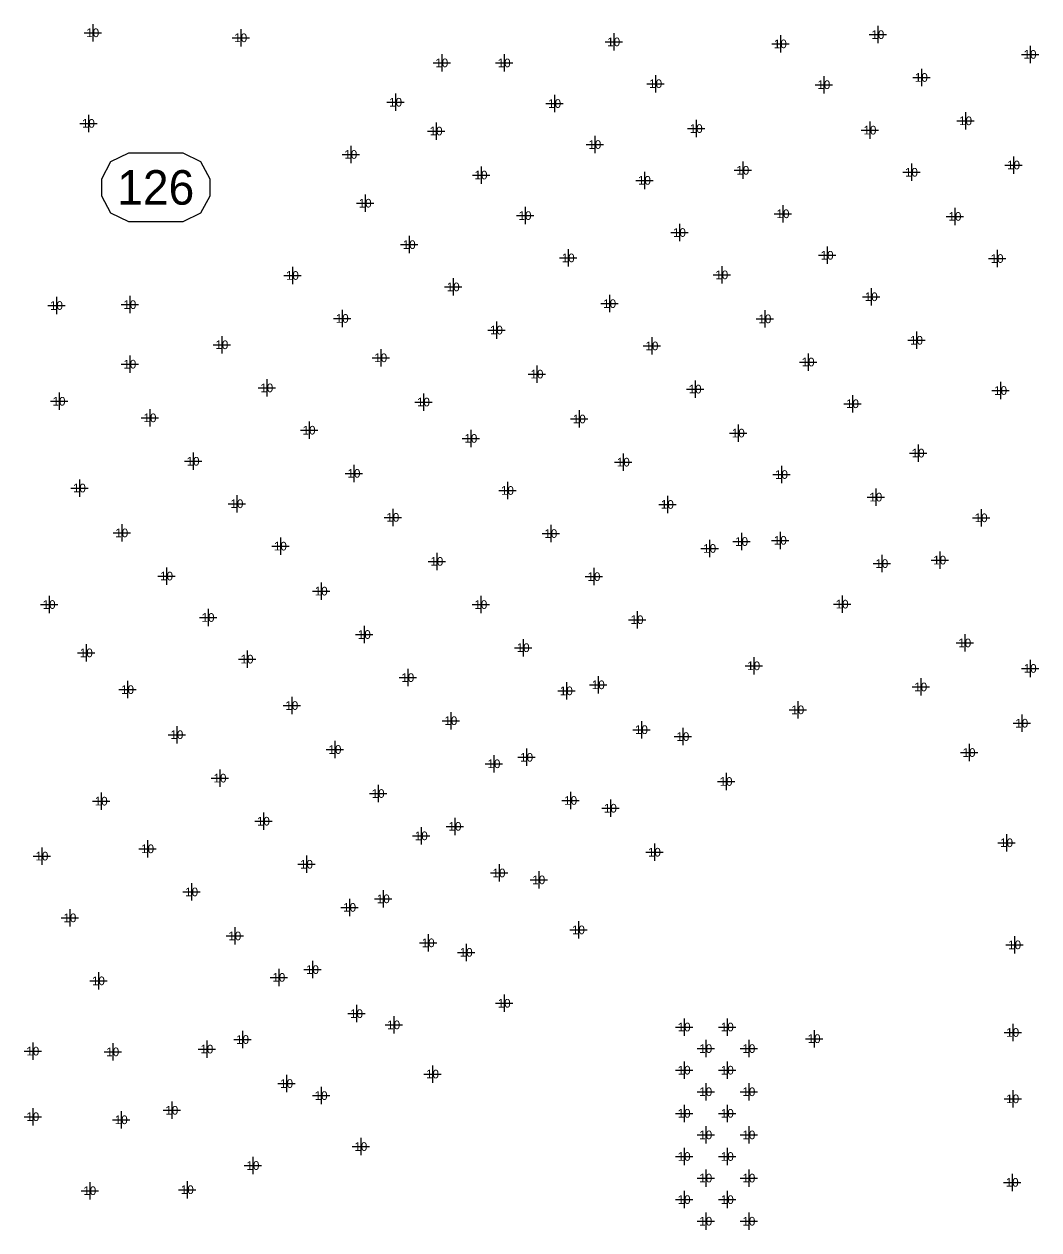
# Model space of a CAD drawing. Extents: x -13164 to 30582, y -10288 to 18382.
# Drawn here: x 5661 to 6836, y 6215 to 7612 of the extents above; entities that cross this region are included whole.
import ezdxf
from ezdxf.enums import TextEntityAlignment as Align

# ---------------------------------------------------------------- set-up
doc = ezdxf.new("R2010")
doc.units = 0
doc.layers.add('MA_NCLEGEND-1-18', color=7, linetype='CONTINUOUS')

# ---------------------------------------------------------------- blocks, each defined once
blk = doc.blocks.new('FIGURE_CROSS')
for points in [[(-0.5, 0), (0.5, 0)], [(0, 0.5), (0, -0.5)]]:
    blk.add_lwpolyline(points)
blk = doc.blocks.new('FIGURE_OBLONG')
blk.add_lwpolyline([(-0.5, -0.125), (-0.5, 0.125), (-0.416, 0.375), (-0.25, 0.5), (0.25, 0.5), (0.416, 0.375), (0.5, 0.125), (0.5, -0.125), (0.416, -0.375), (0.25, -0.5), (-0.25, -0.5), (-0.416, -0.375)], close=True)

msp = doc.modelspace()

# ---------------------------------------------------------------- block references
at = {"layer": 'MA_NCLEGEND-1-18'}
for name, p, xscale, yscale in [('FIGURE_CROSS', (5740, 7602), 20.079, 20.079), ('FIGURE_CROSS', (5911.4231, 7596.1848), 20.079, 20.079), ('FIGURE_CROSS', (6343.3891, 7591.4456), 20.079, 20.079), ('FIGURE_CROSS', (6649.3905, 7599.8396), 20.079, 20.079), ('FIGURE_CROSS', (6536.4523, 7589.1563), 20.079, 20.079), ('FIGURE_CROSS', (6825.6655, 7576.9467), 20.079, 20.079), ('FIGURE_CROSS', (6144.2575, 7567.0879), 20.079, 20.079), ('FIGURE_CROSS', (6216.543, 7567.0164), 20.079, 20.079), ('FIGURE_CROSS', (6699.7548, 7550.2384), 20.079, 20.079), ('FIGURE_CROSS', (6392, 7543), 20.079, 20.079), ('FIGURE_CROSS', (6586.8166, 7541.8444), 20.079, 20.079), ('FIGURE_CROSS', (6090.8129, 7521.5067), 20.079, 20.079), ('FIGURE_CROSS', (6275, 7520), 20.079, 20.079), ('FIGURE_CROSS', (5735, 7497), 20.079, 20.079), ('FIGURE_CROSS', (6751, 7500), 20.079, 20.079), ('FIGURE_CROSS', (6137.731, 7488.152), 20.079, 20.079), ('FIGURE_CROSS', (6439, 7491), 20.079, 20.079), ('FIGURE_CROSS', (6640.2333, 7489.1908), 20.079, 20.079), ('FIGURE_CROSS', (6321.571, 7472.512), 20.079, 20.079), ('FIGURE_OBLONG', (5812.988, 7422.831), 125, 80), ('FIGURE_CROSS', (6038.8798, 7461.0367), 20.079, 20.079), ('FIGURE_CROSS', (6189.731, 7437.152), 20.079, 20.079), ('FIGURE_CROSS', (6492.9559, 7442.6419), 20.079, 20.079), ('FIGURE_CROSS', (6688.3083, 7440.3527), 20.079, 20.079), ('FIGURE_CROSS', (6806.5882, 7448.7467), 20.079, 20.079), ('FIGURE_CROSS', (6379, 7431), 20.079, 20.079), ('FIGURE_CROSS', (6055.571, 7404.512), 20.079, 20.079), ('FIGURE_CROSS', (6240.731, 7390.152), 20.079, 20.079), ('FIGURE_CROSS', (6539.5047, 7392.2776), 20.079, 20.079), ('FIGURE_CROSS', (6738.6726, 7389.2253), 20.079, 20.079), ('FIGURE_CROSS', (6419.571, 7370.512), 20.079, 20.079), ('FIGURE_CROSS', (6106.571, 7356.512), 20.079, 20.079), ('FIGURE_CROSS', (6290.731, 7341.152), 20.079, 20.079), ('FIGURE_CROSS', (6590.6321, 7344.2026), 20.079, 20.079), ('FIGURE_CROSS', (6787.5108, 7340.3871), 20.079, 20.079), ('FIGURE_CROSS', (5971.281, 7320.822), 20.079, 20.079), ('FIGURE_CROSS', (6468.571, 7321.512), 20.079, 20.079), ('FIGURE_CROSS', (6157.571, 7307.512), 20.079, 20.079), ('FIGURE_CROSS', (5698, 7286), 20.079, 20.079), ('FIGURE_CROSS', (5783, 7287), 20.079, 20.079), ('FIGURE_CROSS', (6338.731, 7288.152), 20.079, 20.079), ('FIGURE_CROSS', (6641.7595, 7296.1276), 20.079, 20.079), ('FIGURE_CROSS', (6029, 7271), 20.079, 20.079), ('FIGURE_CROSS', (6518.571, 7270.512), 20.079, 20.079), ('FIGURE_CROSS', (6207.571, 7257.512), 20.079, 20.079), ('FIGURE_CROSS', (6694.1494, 7245.6917), 20.079, 20.079), ('FIGURE_CROSS', (5889.571, 7240.512), 20.079, 20.079), ('FIGURE_CROSS', (6387.731, 7239.152), 20.079, 20.079), ('FIGURE_CROSS', (5783, 7218), 20.079, 20.079), ('FIGURE_CROSS', (6073.5465, 7225.4082), 20.079, 20.079), ('FIGURE_CROSS', (6568.571, 7220.512), 20.079, 20.079), ('FIGURE_CROSS', (6254.571, 7206.512), 20.079, 20.079), ('FIGURE_CROSS', (5941.571, 7190.512), 20.079, 20.079), ('FIGURE_CROSS', (6437.731, 7189.152), 20.079, 20.079), ('FIGURE_CROSS', (6791.571, 7187.512), 20.079, 20.079), ('FIGURE_CROSS', (5701, 7175), 20.079, 20.079), ('FIGURE_CROSS', (6123.081, 7174.132), 20.079, 20.079), ('FIGURE_CROSS', (6620.0482, 7172.1562), 20.079, 20.079), ('FIGURE_CROSS', (5806.321, 7155.862), 20.079, 20.079), ('FIGURE_CROSS', (6303.571, 7154.512), 20.079, 20.079), ('FIGURE_CROSS', (5990.571, 7141.512), 20.079, 20.079), ('FIGURE_CROSS', (6178, 7132), 20.079, 20.079), ('FIGURE_CROSS', (6487.731, 7138.152), 20.079, 20.079), ('FIGURE_CROSS', (5856.251, 7105.522), 20.079, 20.079), ('FIGURE_CROSS', (6354.571, 7104.512), 20.079, 20.079), ('FIGURE_CROSS', (6696, 7115), 20.079, 20.079), ('FIGURE_CROSS', (6042.571, 7091.512), 20.079, 20.079), ('FIGURE_CROSS', (6537.731, 7090.152), 20.079, 20.079), ('FIGURE_CROSS', (5724.571, 7074.512), 20.079, 20.079), ('FIGURE_CROSS', (6220.321, 7071.702), 20.079, 20.079), ('FIGURE_CROSS', (6647, 7064), 20.079, 20.079), ('FIGURE_CROSS', (5907.031, 7056.342), 20.079, 20.079), ('FIGURE_CROSS', (6405.571, 7055.512), 20.079, 20.079), ('FIGURE_CROSS', (6087.571, 7040.512), 20.079, 20.079), ('FIGURE_CROSS', (6769, 7040), 20.079, 20.079), ('FIGURE_CROSS', (5773.571, 7022.512), 20.079, 20.079), ('FIGURE_CROSS', (6270.631, 7021.782), 20.079, 20.079), ('FIGURE_CROSS', (5957.341, 7007.202), 20.079, 20.079), ('FIGURE_CROSS', (6454.571, 7004.512), 20.079, 20.079), ('FIGURE_CROSS', (6491.571, 7012.512), 20.079, 20.079), ('FIGURE_CROSS', (6536.3903, 7013.8646), 20.079, 20.079), ('FIGURE_CROSS', (6138.571, 6989.512), 20.079, 20.079), ('FIGURE_CROSS', (6721, 6991), 20.079, 20.079), ('FIGURE_CROSS', (6654, 6987), 20.079, 20.079), ('FIGURE_CROSS', (5825.571, 6972.512), 20.079, 20.079), ('FIGURE_CROSS', (6320.551, 6971.862), 20.079, 20.079), ('FIGURE_CROSS', (6004.661, 6955.082), 20.079, 20.079), ('FIGURE_CROSS', (5689.541, 6939.492), 20.079, 20.079), ('FIGURE_CROSS', (6189.571, 6939.512), 20.079, 20.079), ('FIGURE_CROSS', (6608, 6940), 20.079, 20.079), ('FIGURE_CROSS', (5873.571, 6924.512), 20.079, 20.079), ('FIGURE_CROSS', (6370.471, 6921.942), 20.079, 20.079), ('FIGURE_CROSS', (6054.581, 6904.772), 20.079, 20.079), ('FIGURE_CROSS', (6750, 6895), 20.079, 20.079), ('FIGURE_CROSS', (5732.571, 6883.512), 20.079, 20.079), ('FIGURE_CROSS', (6238.571, 6889.512), 20.079, 20.079), ('FIGURE_CROSS', (5918.7364, 6876.2498), 20.079, 20.079), ('FIGURE_CROSS', (6505.571, 6868.512), 20.079, 20.079), ('FIGURE_CROSS', (6825.8395, 6865.5222), 20.079, 20.079), ('FIGURE_CROSS', (6104.891, 6854.852), 20.079, 20.079), ('FIGURE_CROSS', (5780.3583, 6840.934), 20.079, 20.079), ('FIGURE_CROSS', (6288.571, 6839.512), 20.079, 20.079), ('FIGURE_CROSS', (6325.571, 6846.512), 20.079, 20.079), ('FIGURE_CROSS', (6699, 6844), 20.079, 20.079), ('FIGURE_CROSS', (5970.571, 6822.512), 20.079, 20.079), ('FIGURE_CROSS', (6556.571, 6817.512), 20.079, 20.079), ('FIGURE_CROSS', (6154.811, 6804.932), 20.079, 20.079), ('FIGURE_CROSS', (6375.571, 6794.512), 20.079, 20.079), ('FIGURE_CROSS', (6816, 6802), 20.079, 20.079), ('FIGURE_CROSS', (5837.481, 6788.702), 20.079, 20.079), ('FIGURE_CROSS', (6423.571, 6786.512), 20.079, 20.079), ('FIGURE_CROSS', (6020.571, 6771.512), 20.079, 20.079), ('FIGURE_CROSS', (6755, 6768), 20.079, 20.079), ('FIGURE_CROSS', (6204.731, 6755.012), 20.079, 20.079), ('FIGURE_CROSS', (6242.571, 6762.512), 20.079, 20.079), ('FIGURE_CROSS', (5887.401, 6738.392), 20.079, 20.079), ('FIGURE_CROSS', (6473.571, 6734.512), 20.079, 20.079), ('FIGURE_CROSS', (5749.8431, 6711.7165), 20.079, 20.079), ('FIGURE_CROSS', (6070.571, 6720.512), 20.079, 20.079), ('FIGURE_CROSS', (6293.571, 6712.512), 20.079, 20.079), ('FIGURE_CROSS', (6339.571, 6703.512), 20.079, 20.079), ('FIGURE_CROSS', (5937.711, 6688.472), 20.079, 20.079), ('FIGURE_CROSS', (6159.571, 6682.512), 20.079, 20.079), ('FIGURE_CROSS', (6120.571, 6671.512), 20.079, 20.079), ('FIGURE_CROSS', (5803.571, 6656.512), 20.079, 20.079), ('FIGURE_CROSS', (6798.4901, 6663.5071), 20.079, 20.079), ('FIGURE_CROSS', (5681.1657, 6648.0266), 20.079, 20.079), ('FIGURE_CROSS', (6390.571, 6652.512), 20.079, 20.079), ('FIGURE_CROSS', (5987.631, 6638.552), 20.079, 20.079), ('FIGURE_CROSS', (6210.571, 6628.512), 20.079, 20.079), ('FIGURE_CROSS', (6256.571, 6620.512), 20.079, 20.079), ('FIGURE_CROSS', (5854.571, 6606.512), 20.079, 20.079), ('FIGURE_CROSS', (6076.571, 6598.512), 20.079, 20.079), ('FIGURE_CROSS', (6037.551, 6588.632), 20.079, 20.079), ('FIGURE_CROSS', (5713.571, 6576.512), 20.079, 20.079), ('FIGURE_CROSS', (6302.571, 6562.512), 20.079, 20.079), ('FIGURE_CROSS', (5904.571, 6555.512), 20.079, 20.079), ('FIGURE_CROSS', (6128.571, 6547.512), 20.079, 20.079), ('FIGURE_CROSS', (6807.8057, 6545.2062), 20.079, 20.079), ('FIGURE_CROSS', (6172.571, 6536.512), 20.079, 20.079), ('FIGURE_CROSS', (5994.571, 6516.512), 20.079, 20.079), ('FIGURE_CROSS', (5746.571, 6503.512), 20.079, 20.079), ('FIGURE_CROSS', (5955.571, 6507.512), 20.079, 20.079), ('FIGURE_CROSS', (6216.571, 6477.512), 20.079, 20.079), ('FIGURE_CROSS', (6045.571, 6465.512), 20.079, 20.079), ('FIGURE_CROSS', (6088.571, 6452.512), 20.079, 20.079), ('FIGURE_CROSS', (6425, 6450), 20.079, 20.079), ('FIGURE_CROSS', (6475, 6450), 20.079, 20.079), ('FIGURE_CROSS', (5913.571, 6435.512), 20.079, 20.079), ('FIGURE_CROSS', (6575.571, 6436.512), 20.079, 20.079), ('FIGURE_CROSS', (6805.5518, 6443.6764), 20.079, 20.079), ('FIGURE_CROSS', (5670.581, 6422.092), 20.079, 20.079), ('FIGURE_CROSS', (5763.151, 6421.232), 20.079, 20.079), ('FIGURE_CROSS', (5872.191, 6424.442), 20.079, 20.079), ('FIGURE_CROSS', (6450, 6425), 20.079, 20.079), ('FIGURE_CROSS', (6500, 6425), 20.079, 20.079), ('FIGURE_CROSS', (6133.571, 6395.512), 20.079, 20.079), ('FIGURE_CROSS', (6425, 6400), 20.079, 20.079), ('FIGURE_CROSS', (6475, 6400), 20.079, 20.079), ('FIGURE_CROSS', (5964.571, 6384.512), 20.079, 20.079), ('FIGURE_CROSS', (6450, 6375), 20.079, 20.079), ('FIGURE_CROSS', (6500, 6375), 20.079, 20.079), ('FIGURE_CROSS', (6004.571, 6370.512), 20.079, 20.079), ('FIGURE_CROSS', (6805.5518, 6366.8048), 20.079, 20.079), ('FIGURE_CROSS', (5831.571, 6353.512), 20.079, 20.079), ('FIGURE_CROSS', (6425, 6350), 20.079, 20.079), ('FIGURE_CROSS', (6475, 6350), 20.079, 20.079), ('FIGURE_CROSS', (5670.581, 6346.092), 20.079, 20.079), ('FIGURE_CROSS', (5773.051, 6342.522), 20.079, 20.079), ('FIGURE_CROSS', (6450, 6325), 20.079, 20.079), ('FIGURE_CROSS', (6500, 6325), 20.079, 20.079), ('FIGURE_CROSS', (6050.571, 6311.512), 20.079, 20.079), ('FIGURE_CROSS', (6425, 6300), 20.079, 20.079), ('FIGURE_CROSS', (6475, 6300), 20.079, 20.079), ('FIGURE_CROSS', (5925.571, 6289.512), 20.079, 20.079), ('FIGURE_CROSS', (6450, 6275), 20.079, 20.079), ('FIGURE_CROSS', (6500, 6275), 20.079, 20.079), ('FIGURE_CROSS', (6805, 6270), 20.079, 20.079), ('FIGURE_CROSS', (5736.581, 6260.332), 20.079, 20.079), ('FIGURE_CROSS', (5849.571, 6261.512), 20.079, 20.079), ('FIGURE_CROSS', (6425, 6250), 20.079, 20.079), ('FIGURE_CROSS', (6475, 6250), 20.079, 20.079), ('FIGURE_CROSS', (6450, 6225), 20.079, 20.079), ('FIGURE_CROSS', (6500, 6225), 20.079, 20.079)]:
    msp.add_blockref(name, p, dxfattribs=dict(at, xscale=xscale, yscale=yscale))

# ---------------------------------------------------------------- texts
for s, height, p in [('10', 10.0395, (5740, 7602)), ('10', 10.0395, (5911.4231, 7596.1848)), ('10', 10.0395, (6649.3905, 7599.8396)), ('10', 10.0395, (6343.3891, 7591.4456)), ('10', 10.0395, (6536.4523, 7589.1563)), ('10', 10.0395, (6144.2575, 7567.0879)), ('10', 10.0395, (6216.543, 7567.0164)), ('10', 10.0395, (6825.6655, 7576.9467)), ('10', 10.0395, (6392, 7543)), ('10', 10.0395, (6586.8166, 7541.8444)), ('10', 10.0395, (6699.7548, 7550.2384)), ('10', 10.0395, (6090.8129, 7521.5067)), ('10', 10.0395, (6275, 7520)), ('10', 10.0395, (6751, 7500)), ('10', 10.0395, (5735, 7497)), ('10', 10.0395, (6137.731, 7488.152)), ('10', 10.0395, (6439, 7491)), ('10', 10.0395, (6640.2333, 7489.1908)), ('10', 10.0395, (6321.571, 7472.512)), ('10', 10.0395, (6038.8798, 7461.0367)), ('10', 10.0395, (6492.9559, 7442.6419)), ('10', 10.0395, (6806.5882, 7448.7467)), ('126', 40, (5812.988, 7422.831)), ('10', 10.0395, (6189.731, 7437.152)), ('10', 10.0395, (6379, 7431)), ('10', 10.0395, (6688.3083, 7440.3527)), ('10', 10.0395, (6055.571, 7404.512)), ('10', 10.0395, (6240.731, 7390.152)), ('10', 10.0395, (6539.5047, 7392.2776)), ('10', 10.0395, (6738.6726, 7389.2253)), ('10', 10.0395, (6419.571, 7370.512)), ('10', 10.0395, (6106.571, 7356.512)), ('10', 10.0395, (6590.6321, 7344.2026)), ('10', 10.0395, (6290.731, 7341.152)), ('10', 10.0395, (6787.5108, 7340.3871)), ('10', 10.0395, (5971.281, 7320.822)), ('10', 10.0395, (6468.571, 7321.512)), ('10', 10.0395, (6157.571, 7307.512)), ('10', 10.0395, (6338.731, 7288.152)), ('10', 10.0395, (6641.7595, 7296.1276)), ('10', 10.0395, (5698, 7286)), ('10', 10.0395, (5783, 7287)), ('10', 10.0395, (6029, 7271)), ('10', 10.0395, (6518.571, 7270.512)), ('10', 10.0395, (6207.571, 7257.512)), ('10', 10.0395, (6694.1494, 7245.6917)), ('10', 10.0395, (5889.571, 7240.512)), ('10', 10.0395, (6387.731, 7239.152)), ('10', 10.0395, (5783, 7218)), ('10', 10.0395, (6073.5465, 7225.4082)), ('10', 10.0395, (6568.571, 7220.512)), ('10', 10.0395, (6254.571, 7206.512)), ('10', 10.0395, (5941.571, 7190.512)), ('10', 10.0395, (6437.731, 7189.152)), ('10', 10.0395, (6791.571, 7187.512)), ('10', 10.0395, (5701, 7175)), ('10', 10.0395, (6123.081, 7174.132)), ('10', 10.0395, (6620.0482, 7172.1562)), ('10', 10.0395, (5806.321, 7155.862)), ('10', 10.0395, (6303.571, 7154.512)), ('10', 10.0395, (5990.571, 7141.512)), ('10', 10.0395, (6487.731, 7138.152)), ('10', 10.0395, (6178, 7132)), ('10', 10.0395, (6696, 7115)), ('10', 10.0395, (5856.251, 7105.522)), ('10', 10.0395, (6354.571, 7104.512)), ('10', 10.0395, (6042.571, 7091.512)), ('10', 10.0395, (6537.731, 7090.152)), ('10', 10.0395, (5724.571, 7074.512)), ('10', 10.0395, (6220.321, 7071.702)), ('10', 10.0395, (5907.031, 7056.342)), ('10', 10.0395, (6405.571, 7055.512)), ('10', 10.0395, (6647, 7064)), ('10', 10.0395, (6087.571, 7040.512)), ('10', 10.0395, (6769, 7040)), ('10', 10.0395, (5773.571, 7022.512)), ('10', 10.0395, (6270.631, 7021.782)), ('10', 10.0395, (6491.571, 7012.512)), ('10', 10.0395, (6536.3903, 7013.8646)), ('10', 10.0395, (5957.341, 7007.202)), ('10', 10.0395, (6454.571, 7004.512)), ('10', 10.0395, (6138.571, 6989.512)), ('10', 10.0395, (6654, 6987)), ('10', 10.0395, (6721, 6991)), ('10', 10.0395, (5825.571, 6972.512)), ('10', 10.0395, (6320.551, 6971.862)), ('10', 10.0395, (6004.661, 6955.082)), ('10', 10.0395, (5689.541, 6939.492)), ('10', 10.0395, (6189.571, 6939.512)), ('10', 10.0395, (6608, 6940)), ('10', 10.0395, (5873.571, 6924.512)), ('10', 10.0395, (6370.471, 6921.942)), ('10', 10.0395, (6054.581, 6904.772)), ('10', 10.0395, (5732.571, 6883.512)), ('10', 10.0395, (6238.571, 6889.512)), ('10', 10.0395, (6750, 6895)), ('10', 10.0395, (5918.7364, 6876.2498)), ('10', 10.0395, (6505.571, 6868.512)), ('10', 10.0395, (6104.891, 6854.852)), ('10', 10.0395, (6825.8395, 6865.5222)), ('10', 10.0395, (5780.3583, 6840.934)), ('10', 10.0395, (6325.571, 6846.512)), ('10', 10.0395, (6699, 6844)), ('10', 10.0395, (6288.571, 6839.512)), ('10', 10.0395, (5970.571, 6822.512)), ('10', 10.0395, (6556.571, 6817.512)), ('10', 10.0395, (6154.811, 6804.932)), ('10', 10.0395, (6816, 6802)), ('10', 10.0395, (5837.481, 6788.702)), ('10', 10.0395, (6375.571, 6794.512)), ('10', 10.0395, (6423.571, 6786.512)), ('10', 10.0395, (6020.571, 6771.512)), ('10', 10.0395, (6242.571, 6762.512)), ('10', 10.0395, (6755, 6768)), ('10', 10.0395, (6204.731, 6755.012)), ('10', 10.0395, (5887.401, 6738.392)), ('10', 10.0395, (6473.571, 6734.512)), ('10', 10.0395, (6070.571, 6720.512)), ('10', 10.0395, (5749.8431, 6711.7165)), ('10', 10.0395, (6293.571, 6712.512)), ('10', 10.0395, (6339.571, 6703.512)), ('10', 10.0395, (5937.711, 6688.472)), ('10', 10.0395, (6159.571, 6682.512)), ('10', 10.0395, (6120.571, 6671.512)), ('10', 10.0395, (6798.4901, 6663.5071)), ('10', 10.0395, (5681.1657, 6648.0266)), ('10', 10.0395, (5803.571, 6656.512)), ('10', 10.0395, (6390.571, 6652.512)), ('10', 10.0395, (5987.631, 6638.552)), ('10', 10.0395, (6210.571, 6628.512)), ('10', 10.0395, (6256.571, 6620.512)), ('10', 10.0395, (5854.571, 6606.512)), ('10', 10.0395, (6076.571, 6598.512)), ('10', 10.0395, (5713.571, 6576.512)), ('10', 10.0395, (6037.551, 6588.632)), ('10', 10.0395, (6302.571, 6562.512)), ('10', 10.0395, (5904.571, 6555.512)), ('10', 10.0395, (6128.571, 6547.512)), ('10', 10.0395, (6172.571, 6536.512)), ('10', 10.0395, (6807.8057, 6545.2062)), ('10', 10.0395, (5955.571, 6507.512)), ('10', 10.0395, (5994.571, 6516.512)), ('10', 10.0395, (5746.571, 6503.512)), ('10', 10.0395, (6216.571, 6477.512)), ('10', 10.0395, (6045.571, 6465.512)), ('10', 10.0395, (6088.571, 6452.512)), ('10', 10.0395, (6425, 6450)), ('10', 10.0395, (6475, 6450)), ('10', 10.0395, (5913.571, 6435.512)), ('10', 10.0395, (6575.571, 6436.512)), ('10', 10.0395, (6805.5518, 6443.6764)), ('10', 10.0395, (5670.581, 6422.092)), ('10', 10.0395, (5872.191, 6424.442)), ('10', 10.0395, (6450, 6425)), ('10', 10.0395, (6500, 6425)), ('10', 10.0395, (5763.151, 6421.232)), ('10', 10.0395, (6133.571, 6395.512)), ('10', 10.0395, (6425, 6400)), ('10', 10.0395, (6475, 6400)), ('10', 10.0395, (5964.571, 6384.512)), ('10', 10.0395, (6004.571, 6370.512)), ('10', 10.0395, (6450, 6375)), ('10', 10.0395, (6500, 6375)), ('10', 10.0395, (6805.5518, 6366.8048)), ('10', 10.0395, (5831.571, 6353.512)), ('10', 10.0395, (5670.581, 6346.092)), ('10', 10.0395, (5773.051, 6342.522)), ('10', 10.0395, (6425, 6350)), ('10', 10.0395, (6475, 6350)), ('10', 10.0395, (6450, 6325)), ('10', 10.0395, (6500, 6325)), ('10', 10.0395, (6050.571, 6311.512)), ('10', 10.0395, (6425, 6300)), ('10', 10.0395, (6475, 6300)), ('10', 10.0395, (5925.571, 6289.512)), ('10', 10.0395, (6450, 6275)), ('10', 10.0395, (6500, 6275)), ('10', 10.0395, (6805, 6270)), ('10', 10.0395, (5736.581, 6260.332)), ('10', 10.0395, (5849.571, 6261.512)), ('10', 10.0395, (6425, 6250)), ('10', 10.0395, (6475, 6250)), ('10', 10.0395, (6450, 6225)), ('10', 10.0395, (6500, 6225))]:
    msp.add_text(s, height=height, dxfattribs=at).set_placement(p, align=Align.MIDDLE_CENTER)

doc.saveas('drawing.dxf')
